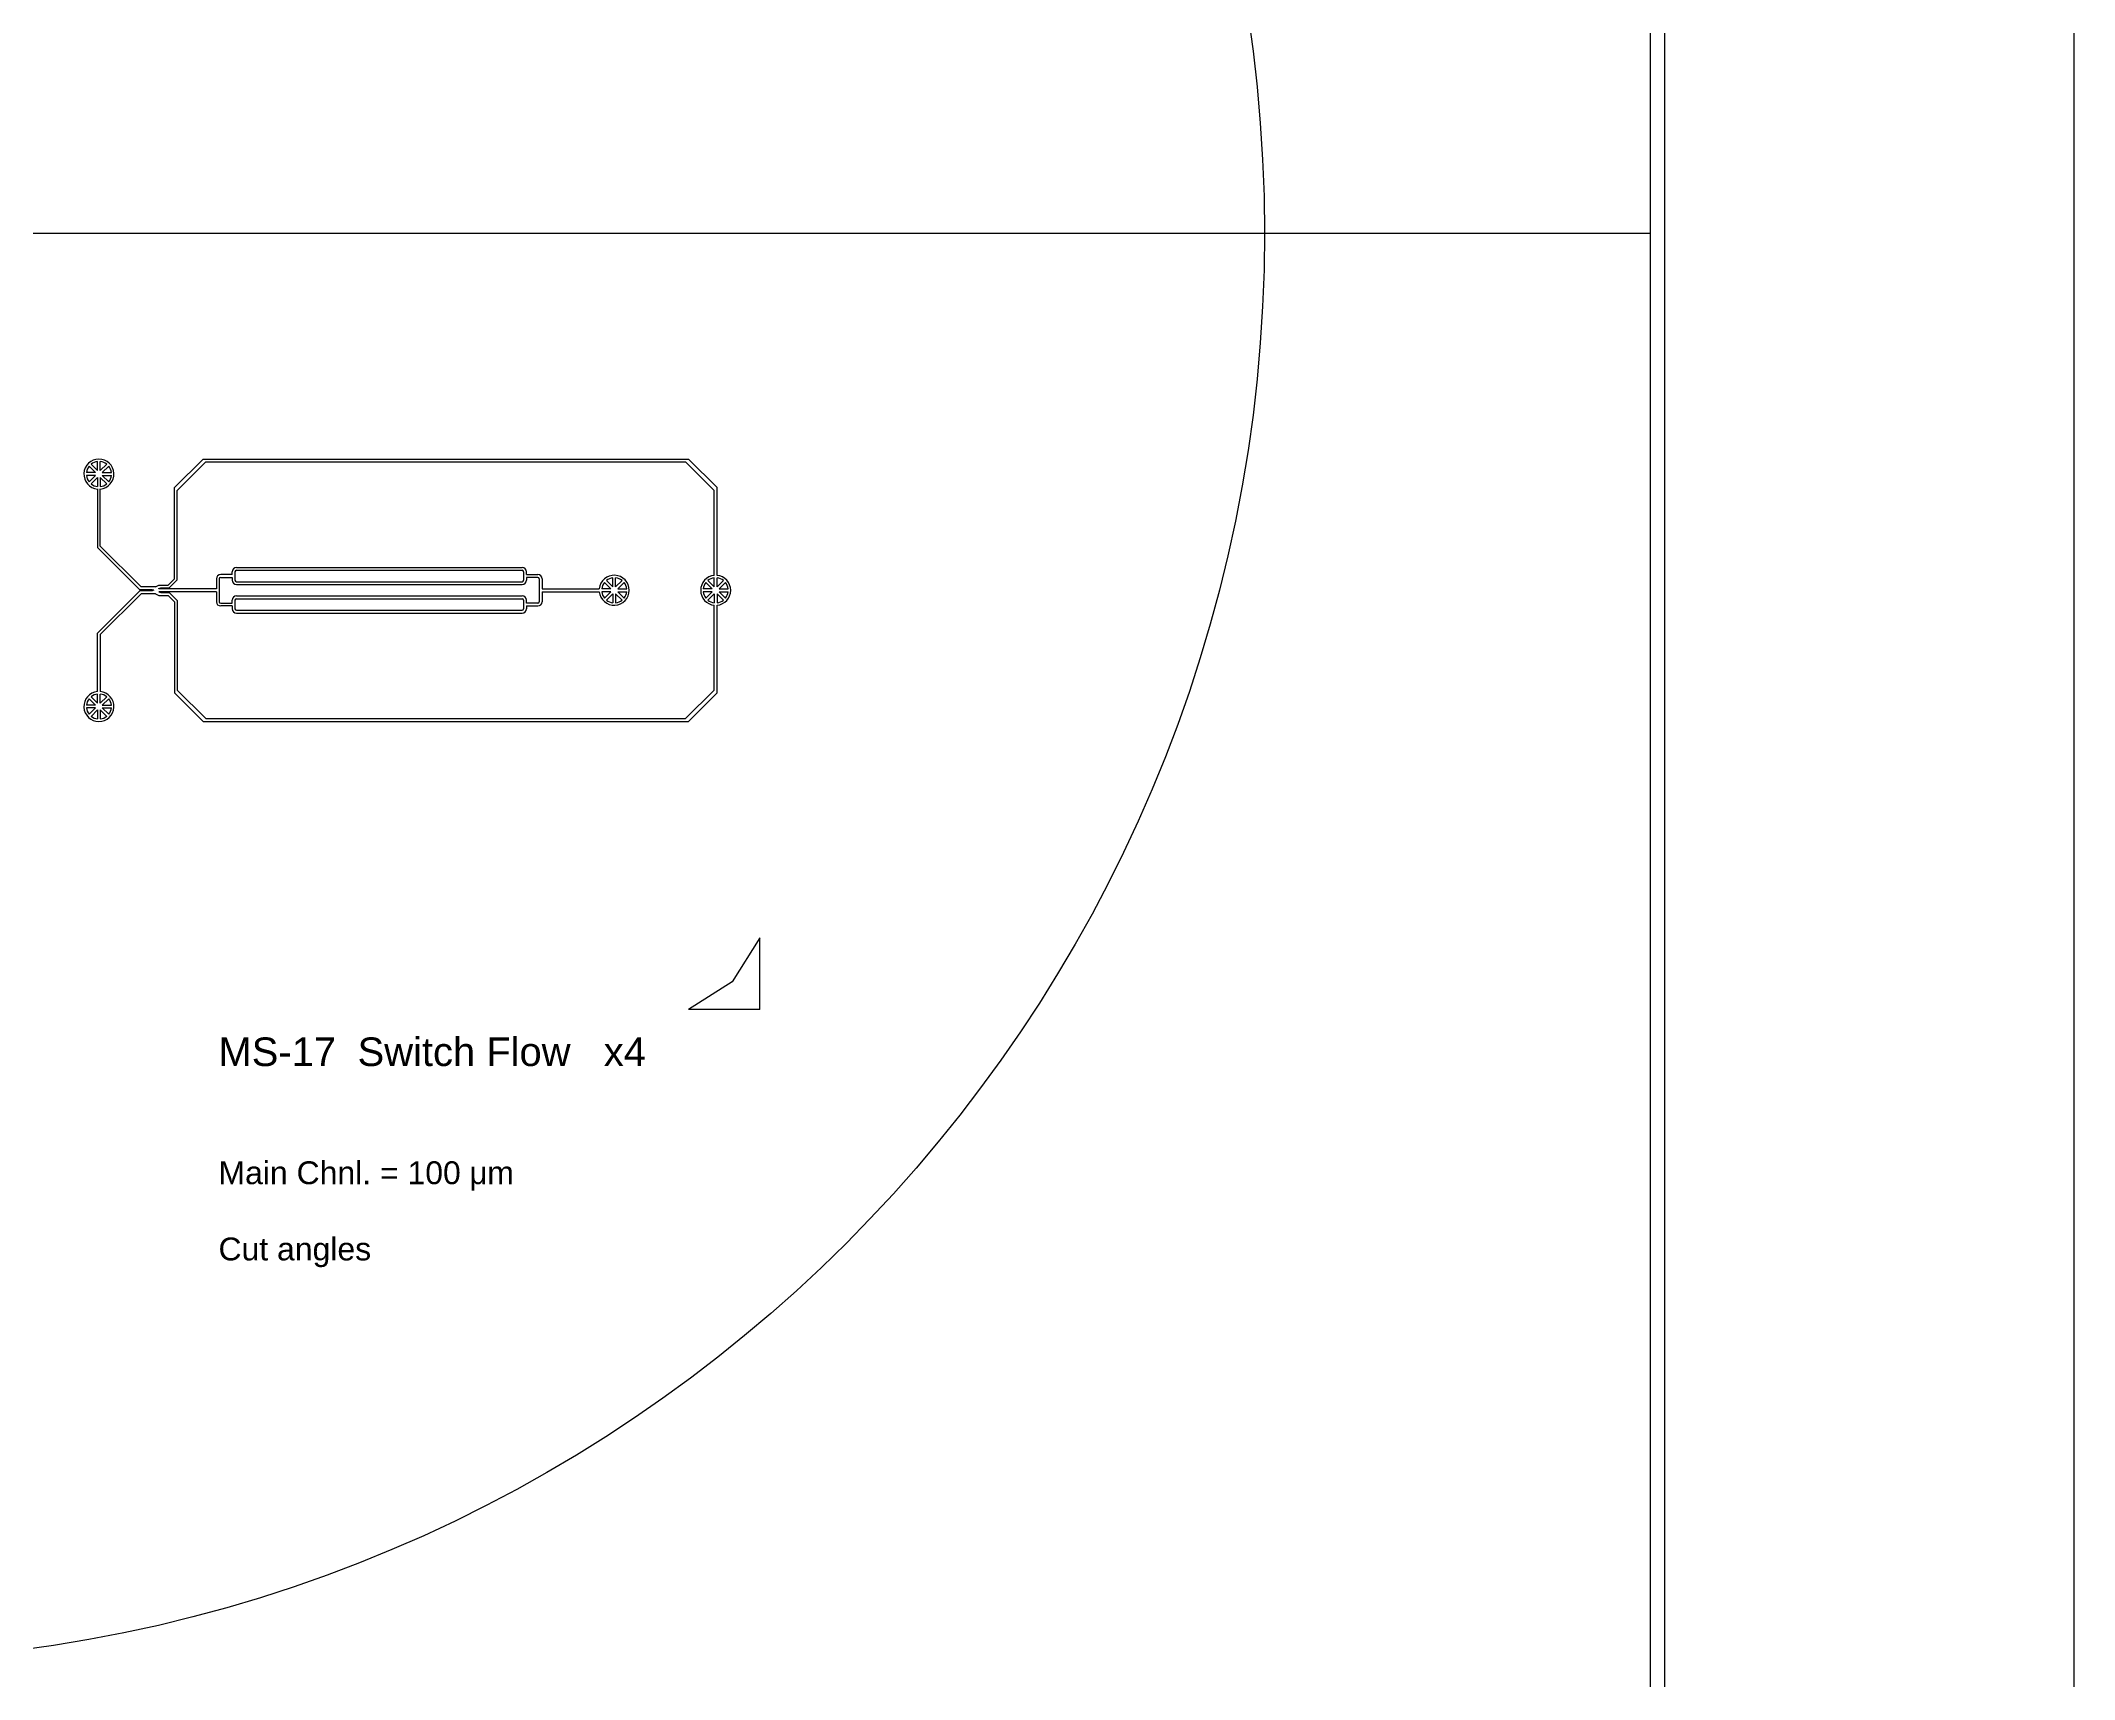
# Model space of a CAD drawing. Header units: millimetres. Extents: x 0 to 225000, y 0 to 300000.
# Drawn here: x 153830 to 225000, y 59715 to 117055 of the extents above; entities that cross this region are included whole.
import ezdxf

# ---------------------------------------------------------------- set-up
doc = ezdxf.new("R2010")
doc.units = ezdxf.units.MM
doc.layers.add('CLEAR', color=150, linetype='Continuous')
doc.layers.add('MASK', color=10, linetype='Continuous')
doc.styles.get("Standard").update_dxf_attribs({"font": 'arial.ttf'})

msp = doc.modelspace()

# ---------------------------------------------------------------- linework, layer by layer
msp.add_line((83159, 110323), (210159, 110323))
msp.add_circle((146659, 110323), 50000)
at = {"layer": 'CLEAR'}
for p, q in [((210159, 173823), (210159, 46823)), ((210659, 174323), (210659, 46323)), ((158512, 101414), (159512, 102414)), ((158612, 101314), (159612, 102314)), ((159512, 102414), (176502, 102414)), ((159612, 102314), (176402, 102314)), ((177402, 101314), (176402, 102314)), ((177502, 101414), (176502, 102414)), ((155817, 101367), (155817, 99325)), ((155917, 99367), (155917, 101367)), ((158512, 98227), (158512, 101414)), ((158612, 98185), (158612, 101314)), ((177402, 98345), (177402, 101314)), ((177502, 98345), (177502, 101414)), ((157299, 97843), (155817, 99325)), ((157341, 97943), (155917, 99367)), ((158288, 98003), (158512, 98227)), ((159979, 98223), (159979, 97873)), ((160079, 98223), (160079, 97423)), ((160529, 98373), (160129, 98373)), ((160129, 98273), (160529, 98273)), ((160529, 98373), (160529, 98473)), ((160529, 98273), (160529, 98173)), ((160629, 98473), (160629, 98173)), ((160679, 98623), (170679, 98623)), ((160679, 98523), (170679, 98523)), ((170729, 98473), (170729, 98173)), ((170829, 98373), (170829, 98473)), ((170829, 98373), (171229, 98373)), ((170829, 98273), (170829, 98173)), ((171229, 98273), (170829, 98273)), ((171279, 98223), (171280, 97423)), ((171379, 98223), (171379, 97873)), ((157299, 97803), (155817, 96320)), ((157341, 97703), (155917, 96278)), ((157729, 97843), (157299, 97843)), ((157729, 97803), (157299, 97803)), ((157849, 97943), (157341, 97943)), ((157849, 97703), (157341, 97703)), ((157789, 97823), (157729, 97843)), ((157789, 97823), (157729, 97803)), ((157789, 97823), (157789, 97823)), ((157849, 97943), (157969, 98003)), ((157849, 97703), (157969, 97643)), ((157969, 98003), (158288, 98003)), ((157969, 97883), (158029, 97903)), ((157969, 97873), (157969, 97883)), ((159979, 97873), (157969, 97873)), ((157969, 97773), (157969, 97763)), ((159979, 97773), (157969, 97773)), ((157969, 97763), (158029, 97743)), ((157969, 97643), (158288, 97643)), ((158029, 97903), (158329, 97903)), ((158029, 97743), (158329, 97743)), ((158288, 97643), (158512, 97418)), ((158329, 97903), (158612, 98185)), ((158329, 97743), (158612, 97460)), ((159979, 97773), (159979, 97423)), ((160679, 98123), (170679, 98123)), ((160679, 98023), (170679, 98023)), ((160679, 97623), (170680, 97623)), ((160679, 97523), (170679, 97523)), ((171379, 97873), (173379, 97873)), ((171379, 97773), (171380, 97423)), ((171379, 97773), (173379, 97773)), ((158512, 97418), (158512, 94231)), ((158612, 97460), (158612, 94331)), ((160129, 97373), (160529, 97373)), ((160529, 97273), (160129, 97273)), ((160529, 97373), (160529, 97473)), ((160529, 97273), (160529, 97173)), ((160629, 97473), (160629, 97173)), ((160679, 97123), (170679, 97123)), ((160679, 97023), (170679, 97023)), ((170730, 97473), (170730, 97173)), ((170830, 97373), (170830, 97473)), ((171230, 97373), (170830, 97373)), ((170830, 97273), (170830, 97173)), ((170830, 97273), (171230, 97273)), ((177402, 94331), (177402, 97300)), ((177502, 94231), (177502, 97300)), ((155817, 94278), (155817, 96320)), ((155917, 96278), (155917, 94278)), ((159512, 93231), (158512, 94231)), ((159612, 93331), (158612, 94331)), ((176402, 93331), (177402, 94331)), ((176502, 93231), (177502, 94231)), ((159612, 93331), (176402, 93331)), ((159512, 93231), (176502, 93231)), ((179002, 85658), (178035, 84125)), ((179002, 83158), (179002, 85658)), ((178035, 84125), (176502, 83158)), ((179002, 83158), (176502, 83158))]:
    msp.add_line(p, q, dxfattribs=at)
for centre, radius, start, end in [((155867, 101889), 525, 275.46502, 264.53498), ((160129, 98223), 150, 90, 180), ((160129, 98223), 50, 90, 180), ((160679, 98473), 150, 90, 180), ((160679, 98473), 50, 90, 180), ((170679, 98473), 150, 0, 90), ((170679, 98473), 50, 0, 90), ((171229, 98223), 150, 0, 90), ((171229, 98223), 50, 0, 90), ((173902, 97823), 525, 185.46502, 174.53498), ((177452, 97823), 525, 95.46502, 264.53498), ((177452, 97823), 525, 275.46502, 84.53498), ((160679, 98173), 150, 180, 270), ((160679, 97473), 150, 90, 180), ((160679, 98173), 50, 180, 270), ((160679, 97473), 50, 90, 180), ((170679, 98173), 50, 270, 0), ((170679, 98173), 150, 270, 0), ((170680, 97473), 150, 0, 90), ((170680, 97473), 50, 0, 90), ((160129, 97423), 150, 180, 270), ((160129, 97423), 50, 180, 270), ((160679, 97173), 150, 180, 270), ((160679, 97173), 50, 180, 270), ((170680, 97173), 50, 270, 0), ((170680, 97173), 150, 270, 0), ((171230, 97423), 50, 270, 0), ((171230, 97423), 150, 270, 0), ((155867, 93756), 525, 95.46502, 84.53498)]:
    msp.add_arc(centre, radius, start, end, dxfattribs=at)
at = {"layer": 'MASK'}
for p, q in [((225000, 0), (225000, 300000)), ((155746, 101939), (155430, 101939)), ((155746, 101839), (155430, 101839)), ((155746, 101939), (155523, 102163)), ((155746, 101839), (155523, 101616)), ((155817, 102010), (155593, 102233)), ((155817, 102010), (155817, 102326)), ((155916, 102010), (155916, 102326)), ((155916, 102010), (156140, 102233)), ((155987, 101939), (156210, 102163)), ((155987, 101939), (156303, 101939)), ((155987, 101839), (156210, 101616)), ((155987, 101839), (156303, 101839)), ((155817, 101769), (155593, 101545)), ((155817, 101769), (155817, 101453)), ((155916, 101769), (156140, 101545)), ((155916, 101769), (155916, 101453)), ((173852, 97943), (173852, 98259)), ((173952, 97943), (173952, 98259)), ((177402, 97943), (177402, 98259)), ((177502, 97943), (177502, 98259)), ((173782, 97872), (173466, 97872)), ((173782, 97773), (173466, 97773)), ((173782, 97872), (173558, 98096)), ((173782, 97773), (173558, 97549)), ((173852, 97943), (173629, 98166)), ((173852, 97702), (173629, 97479)), ((173852, 97702), (173852, 97386)), ((173952, 97943), (174175, 98166)), ((173952, 97702), (174175, 97479)), ((173952, 97702), (173952, 97386)), ((174023, 97872), (174246, 98096)), ((174023, 97872), (174338, 97872)), ((174023, 97773), (174246, 97549)), ((174023, 97773), (174338, 97773)), ((177332, 97872), (177016, 97872)), ((177332, 97773), (177016, 97773)), ((177332, 97872), (177108, 98096)), ((177332, 97773), (177108, 97549)), ((177402, 97943), (177179, 98166)), ((177402, 97702), (177179, 97479)), ((177402, 97702), (177402, 97386)), ((177502, 97943), (177725, 98166)), ((177502, 97702), (177725, 97479)), ((177502, 97702), (177502, 97386)), ((177573, 97872), (177796, 98096)), ((177573, 97872), (177888, 97872)), ((177573, 97773), (177796, 97549)), ((177573, 97773), (177888, 97773)), ((155746, 93806), (155523, 94029)), ((155817, 93876), (155593, 94100)), ((155817, 93876), (155817, 94192)), ((155916, 93876), (155916, 94192)), ((155916, 93876), (156140, 94100)), ((155987, 93806), (156210, 94029)), ((155746, 93806), (155430, 93806)), ((155746, 93706), (155430, 93706)), ((155746, 93706), (155523, 93482)), ((155817, 93635), (155593, 93412)), ((155817, 93635), (155817, 93319)), ((155916, 93635), (156140, 93412)), ((155916, 93635), (155916, 93319)), ((155987, 93806), (156303, 93806)), ((155987, 93706), (156210, 93482)), ((155987, 93706), (156303, 93706))]:
    msp.add_line(p, q, dxfattribs=at)
for centre, start, end in [((155867, 101889), 141.52417, 173.47583), ((155867, 101889), 186.52417, 218.47583), ((155867, 101889), 96.52417, 128.47583), ((155867, 101889), 51.52417, 83.47583), ((155867, 101889), 6.52417, 38.47583), ((155867, 101889), 321.52417, 353.47583), ((155867, 101889), 231.52417, 263.47583), ((155867, 101889), 276.52417, 308.47583), ((173902, 97823), 96.52417, 128.47583), ((173902, 97823), 51.52417, 83.47583), ((177452, 97823), 96.52417, 128.47583), ((177452, 97823), 51.52417, 83.47583), ((173902, 97823), 141.52417, 173.47583), ((173902, 97823), 186.52417, 218.47583), ((173902, 97823), 6.52417, 38.47583), ((173902, 97823), 321.52417, 353.47583), ((177452, 97823), 141.52417, 173.47583), ((177452, 97823), 186.52417, 218.47583), ((177452, 97823), 6.52417, 38.47583), ((177452, 97823), 321.52417, 353.47583), ((173902, 97823), 231.52417, 263.47583), ((173902, 97823), 276.52417, 308.47583), ((177452, 97823), 231.52417, 263.47583), ((177452, 97823), 276.52417, 308.47583), ((155867, 93756), 141.52417, 173.47583), ((155867, 93756), 96.52417, 128.47583), ((155867, 93756), 51.52417, 83.47583), ((155867, 93756), 6.52417, 38.47583), ((155867, 93756), 186.52417, 218.47583), ((155867, 93756), 231.52417, 263.47583), ((155867, 93756), 276.52417, 308.47583), ((155867, 93756), 321.52417, 353.47583)]:
    msp.add_arc(centre, 439, start, end, dxfattribs=at)

# ---------------------------------------------------------------- texts
at = {"layer": 'CLEAR', "insert": (160053, 78154), "char_height": 280, "attachment_point": 4}
msp.add_mtext_dynamic_manual_height_columns('{\\H3.5714x;MS-17^I Switch Flow   x4\\P\\H0.8x;  \\P\\H0.50001x; \\H1.9999x;\\PMain Chnl. = 100 \\fSymbol|b0|i0|c2|p18;m\\fArial|b0|i0|c0|p34;m\\P\\PCut angles}', width=14894.52, gutter_width=12.5, heights=[7482], dxfattribs=at)

doc.saveas('drawing.dxf')
